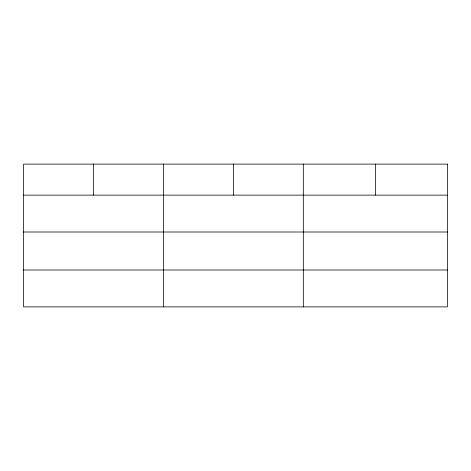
<?xml version="1.0" encoding="UTF-8"?>
<svg xmlns="http://www.w3.org/2000/svg" width="471" height="471" viewBox="0 0 471 471"><rect width="100%" height="100%" fill="white"/><g stroke="black" fill="none" stroke-linecap="round" stroke-linejoin="round"><path stroke-width="0.71" d="M23.55 195.129L447.45 195.129M23.55 232.009L447.45 232.009M23.55 270.007L447.45 270.007M375.387 164.114L375.387 195.129M303.324 164.114L303.324 306.886M233.38 164.114L233.38 195.129M163.437 164.114L163.437 306.886M93.494 164.114L93.494 195.129M447.45 164.114L23.55 164.114L23.55 306.886L447.45 306.886L447.45 164.114"/></g></svg>
